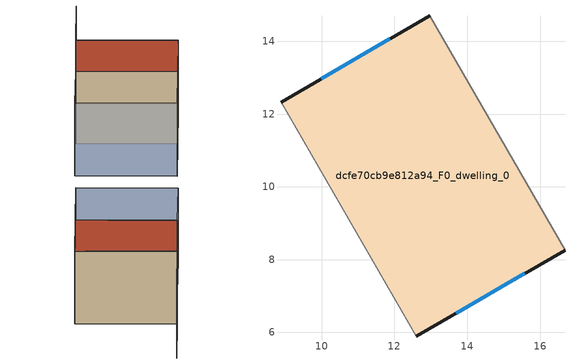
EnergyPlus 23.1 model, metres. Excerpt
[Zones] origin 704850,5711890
dcfe70cb9e812a94_F0_dwelling_0
 floor ground (EU_floor_Construction): 12.97,14.7 16.68,8.26 12.6,5.89 8.88,12.32 z0
 wall outside (EU_wall_Construction): 12.97,14.7 8.88,12.32 / 12.6,5.89 16.68,8.26 z0:6
 wall adiabatic (EU_wall_Construction): 16.68,8.26 12.97,14.7 / 8.88,12.32 12.6,5.89 z0:6
 window (EU_Window_Construction): 11.87,14.06 9.99,12.97 / 13.7,6.53 15.58,7.62 z1.62:4.38
 roof outside (EU_roof_Construction): 16.68,8.26 12.97,14.7 8.88,12.32 12.6,5.89 z6
shading: 4.68,9.86 8.41,3.47 / 16.68,8.26 12.95,14.69 / 12.95,14.69 17.43,17.3 / 12.6,5.89 8.39,3.46 / 8.39,3.46 4.67,9.89 / 4.67,9.89 8.88,12.32 / 8.88,12.32 12.6,5.89 z0:6
[Building]
EU S2 Campaign: North Axis=0; Terrain=City; Solar Distribution=FullExterior
[Site:Location]
London: Latitude=51.5; Longitude=-0.5; Time Zone=0; Elevation=25
[SizingPeriod:WeatherFileDays]
AnnualSizingPeriod: Begin Month=1; Begin Day of Month=1; End Month=12; End Day of Month=31; Day of Week for Start Day=Monday; Use Weather File Daylight Saving Period=No; Use Weather File Rain and Snow Indicators=No
[MATERIAL]
EU_InternalMass_Material: Roughness=MediumRough; Thickness=0.1; Conductivity=1; Density=1800; Specific Heat=900; Thermal Absorptance=0.9; Solar Absorptance=0.7; Visible Absorptance=0.7
[MATERIAL:NOMASS] Roughness=MediumRough; Thermal Absorptance=0.9; Solar Absorptance=0.7; Visible Absorptance=0.7
Name | Thermal Resistance
EU_wall_NoMass | 0.555556
EU_roof_NoMass | 0.510204
EU_floor_NoMass | 1.68919
[WINDOWMATERIAL:SIMPLEGLAZINGSYSTEM]
EU_Window_SimpleGlazing: UFactor=3.96; Solar Heat Gain Coefficient=0.85; Visible Transmittance=0.85
[CONSTRUCTION]
EU_wall_Construction: EU_wall_NoMass
EU_roof_Construction: EU_roof_NoMass
EU_floor_Construction: EU_floor_NoMass
EU_InternalMass_Construction: EU_InternalMass_Material
EU_Window_Construction: EU_Window_SimpleGlazing
[ZONE]
dcfe70cb9e812a94_F0_dwelling_0: Type=1; Multiplier=1; Ceiling Height=autocalculate; Volume=210.757; Floor Area=autocalculate; Part of Total Floor Area=Yes
[INTERNALMASS]
dcfe70cb9e812a94_F0_dwelling_0_EU_InternalMass: Construction=EU_InternalMass_Construction; Zone or ZoneList=dcfe70cb9e812a94_F0_dwelling_0; Surface Area=35.1262
[OTHEREQUIPMENT]
EU_Step8_InternalGain_dcfe70cb9e812a94_F0_dwelling_0_f000: Fuel Type=Electricity; Zone or ZoneList or Space or SpaceList=dcfe70cb9e812a94_F0_dwelling_0; Schedule=EU_Step8_GainSchedule_dcfe70cb9e812a94_F0_dwelling_0_f000; Design Level Calculation Method=Watts/Area; Power per Zone Floor Area=1; Fraction Latent=0; Fraction Radiant=0; Fraction Lost=0; Carbon Dioxide Generation Rate=0; EndUse Subcategory=EU_Step8_InternalGains
[ZONEVENTILATION:DESIGNFLOWRATE]
EU_ConstantAir_dcfe70cb9e812a94_F0_dwelling_0: Zone or ZoneList or Space or SpaceList=dcfe70cb9e812a94_F0_dwelling_0; Schedule=EU_AlwaysOn; Design Flow Rate Calculation Method=AirChanges/Hour; Air Changes per Hour=0.48; Ventilation Type=Natural; Fan Pressure Rise=0; Fan Total Efficiency=1; Constant Term Coefficient=1; Temperature Term Coefficient=0; Velocity Term Coefficient=0; Velocity Squared Term Coefficient=0; Minimum Indoor Temperature=-100; Maximum Indoor Temperature=100; Delta Temperature=-100; Minimum Outdoor Temperature=-100; Maximum Outdoor Temperature=100; Maximum Wind Speed=40
[HVACTEMPLATE:THERMOSTAT]
EU_HeatOnly_dcfe70cb9e812a94_F0_dwelling_0: Constant Heating Setpoint=20; Constant Cooling Setpoint=50
[HVACTEMPLATE:ZONE:IDEALLOADSAIRSYSTEM]
dcfe70cb9e812a94_F0_dwelling_0: Template Thermostat=EU_HeatOnly_dcfe70cb9e812a94_F0_dwelling_0; System Availability Schedule=EU_AlwaysOn; Maximum Heating Supply Air Temperature=50; Minimum Cooling Supply Air Temperature=13; Maximum Heating Supply Air Humidity Ratio=0.0156; Minimum Cooling Supply Air Humidity Ratio=0.0077; Heating Limit=NoLimit; Cooling Limit=NoLimit; Heating Availability Schedule=EU_AlwaysOn; Cooling Availability Schedule=EU_CoolingOff; Dehumidification Control Type=ConstantSensibleHeatRatio; Cooling Sensible Heat Ratio=0.7; Dehumidification Setpoint=60; Humidification Control Type=None; Humidification Setpoint=30; Outdoor Air Method=None; Outdoor Air Flow Rate per Person=0.00944; Outdoor Air Flow Rate per Zone Floor Area=0; Outdoor Air Flow Rate per Zone=0; Demand Controlled Ventilation Type=None; Outdoor Air Economizer Type=NoEconomizer; Heat Recovery Type=None; Sensible Heat Recovery Effectiveness=0.7; Latent Heat Recovery Effectiveness=0.65
[SIZING:ZONE]
dcfe70cb9e812a94_F0_dwelling_0: Zone Cooling Design Supply Air Temperature Input Method=SupplyAirTemperature; Zone Cooling Design Supply Air Temperature=13; Zone Heating Design Supply Air Temperature Input Method=SupplyAirTemperature; Zone Heating Design Supply Air Temperature=50; Zone Cooling Design Supply Air Humidity Ratio=0.008; Zone Heating Design Supply Air Humidity Ratio=0.008; Cooling Design Air Flow Method=DesignDay; Cooling Design Air Flow Rate=0; Cooling Minimum Air Flow per Zone Floor Area=0.000762; Cooling Minimum Air Flow=0; Cooling Minimum Air Flow Fraction=0.2; Heating Design Air Flow Method=DesignDay; Heating Design Air Flow Rate=0; Heating Maximum Air Flow per Zone Floor Area=0.002032; Heating Maximum Air Flow=0.141576; Heating Maximum Air Flow Fraction=0.3; Account for Dedicated Outdoor Air System=No; Dedicated Outdoor Air System Control Strategy=NeutralSupplyAir; Dedicated Outdoor Air Low Setpoint Temperature for Design=autosize; Dedicated Outdoor Air High Setpoint Temperature for Design=autosize; Zone Load Sizing Method=Sensible Load Only No Latent Load; Zone Latent Cooling Design Supply Air Humidity Ratio Input Method=HumidityRatioDifference; Zone Cooling Design Supply Air Humidity Ratio Difference=0.005; Zone Latent Heating Design Supply Air Humidity Ratio Input Method=HumidityRatioDifference; Zone Humidification Design Supply Air Humidity Ratio Difference=0.005
[SCHEDULE:CONSTANT]
Name | Hourly Value
EU_AlwaysOn | 1
EU_CoolingOff | 0
[SCHEDULE:FILE]
EU_Step8_GainSchedule_dcfe70cb9e812a94_F0_dwelling_0_f000: File=../../schedules/dcfe70cb9e812a94/dcfe70cb9e812a94_F0_dwelling_0_f000_gain.csv; Column Number=1; Rows to Skip at Top=0; Number of Hours of Data=8760; Column Separator=Comma; Interpolate to Timestep=No; Minutes per Item=60; Adjust Schedule for Daylight Savings=Yes
